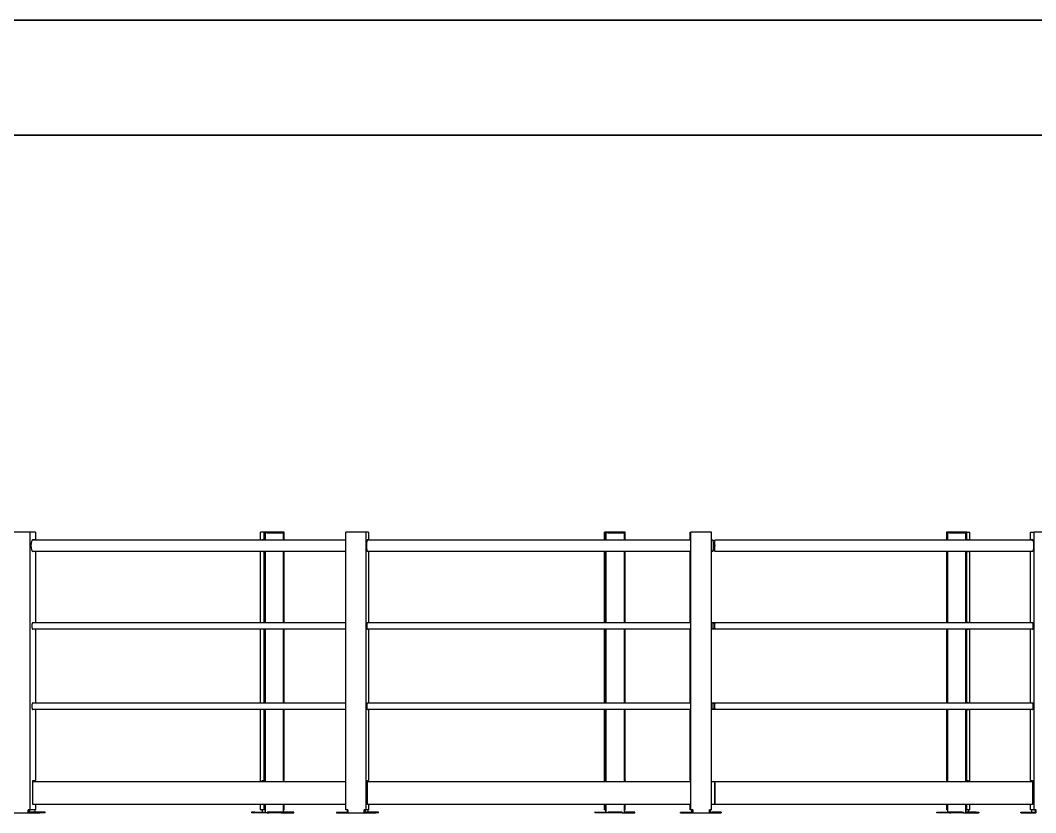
# Model space of a CAD drawing. Header units: millimetres. Extents: x 0 to 59400, y 0 to 42000.
# Drawn here: x 29345 to 33768, y 38547 to 42000 of the extents above; entities that cross this region are included whole.
import ezdxf

# ---------------------------------------------------------------- set-up
doc = ezdxf.new("R2010")
doc.units = ezdxf.units.MM
doc.header["$LTSCALE"] = 100
doc.layers.get('0').update_dxf_attribs({"lineweight": 18})
doc.layers.add('Border', color=7, linetype='Continuous', lineweight=35)
doc.layers.add('Visible', color=7, linetype='Continuous', lineweight=25)

# ---------------------------------------------------------------- blocks, each defined once
blk = doc.blocks.new('Borders Bigadan Border')
at = {"layer": 'Border'}
for p, q in [((0, 420), (594, 420)), ((589, 415), (20, 415))]:
    blk.add_line(p, q, dxfattribs=at)

msp = doc.modelspace()

# ---------------------------------------------------------------- linework, layer by layer
at = {"layer": 'Visible'}
for p, q in [((29387.43, 39770.38), (29302.53, 39770.38)), ((29411.66, 39770.38), (29387.43, 39770.38)), ((29387.43, 38559.38), (29387.43, 39770.38)), ((29411.66, 39770.38), (29411.66, 39737.38)), ((30406.1, 39770.38), (30391.68, 39770.38)), ((30391.68, 39735.53), (30391.68, 39770.38)), ((30494.32, 39770.38), (30406.1, 39770.38)), ((30406.1, 39770.38), (30406.1, 39737.38)), ((30409.04, 39767.38), (30409.04, 39737.38)), ((30411, 39767.38), (30409.04, 39767.38)), ((30411, 39767.38), (30411.98, 39767.38)), ((30411.98, 39767.38), (30411.98, 39735.53)), ((30420.81, 39767.38), (30411.98, 39767.38)), ((30420.81, 39767.38), (30481.59, 39767.38)), ((30481.59, 39767.38), (30490.41, 39767.38)), ((30491.38, 39767.38), (30490.41, 39767.38)), ((30490.41, 39767.38), (30490.41, 39735.53)), ((30491.38, 39737.38), (30491.38, 39767.38)), ((30494.32, 39737.38), (30494.32, 39770.38)), ((30851.1, 39770.38), (30762.14, 39770.38)), ((30762.14, 38559.38), (30762.14, 39770.38)), ((30862.18, 39770.38), (30851.1, 39770.38)), ((30851.1, 38559.38), (30851.1, 39770.38)), ((30862.18, 39770.38), (30862.18, 39737.38)), ((31890.08, 39770.38), (31889.15, 39770.38)), ((31889.15, 39735.53), (31889.15, 39770.38)), ((31980.08, 39770.38), (31890.08, 39770.38)), ((31890.08, 39770.38), (31890.08, 39737.38)), ((31893.08, 39767.38), (31893.08, 39737.38)), ((31895.08, 39767.38), (31893.08, 39767.38)), ((31894.25, 39756.7), (31894.25, 39767.38)), ((31895.08, 39767.38), (31895.15, 39767.38)), ((31895.15, 39767.38), (31895.15, 39735.53)), ((31904.15, 39767.38), (31895.15, 39767.38)), ((31904.15, 39767.38), (31966.14, 39767.38)), ((31966.14, 39767.38), (31975.14, 39767.38)), ((31977.08, 39767.38), (31975.14, 39767.38)), ((31975.14, 39767.38), (31975.14, 39735.53)), ((31976.18, 39767.38), (31976.18, 39735.53)), ((31977.08, 39737.38), (31977.08, 39767.38)), ((31980.08, 39737.38), (31980.08, 39770.38)), ((32263.31, 39770.38), (32265.77, 39770.38)), ((32263.31, 39737.38), (32263.31, 39770.38)), ((32355.72, 39770.38), (32265.77, 39770.38)), ((32265.77, 38559.38), (32265.77, 39770.38)), ((32355.72, 38559.38), (32355.72, 39770.38)), ((33467.82, 39770.38), (33379.17, 39770.38)), ((33379.17, 39770.38), (33379.17, 39737.38)), ((33382.12, 39767.38), (33382.12, 39737.38)), ((33383.23, 39767.38), (33382.12, 39767.38)), ((33383.23, 39767.38), (33383.23, 39735.53)), ((33392.1, 39767.38), (33383.23, 39767.38)), ((33392.1, 39767.38), (33453.17, 39767.38)), ((33453.17, 39767.38), (33462.04, 39767.38)), ((33462.9, 39767.38), (33462.04, 39767.38)), ((33462.04, 39767.38), (33462.04, 39735.53)), ((33464.87, 39767.38), (33462.9, 39767.38)), ((33464.87, 39737.38), (33464.87, 39767.38)), ((33467.82, 39770.38), (33480.41, 39770.38)), ((33467.82, 39737.38), (33467.82, 39770.38)), ((33480.41, 39735.53), (33480.41, 39770.38)), ((33745.63, 39770.38), (33761.54, 39770.38)), ((33745.63, 39737.38), (33745.63, 39770.38)), ((33849.37, 39770.38), (33761.54, 39770.38)), ((33761.54, 38559.38), (33761.54, 39770.38)), ((30762.14, 39735.53), (29396.35, 39735.53)), ((29397.09, 39736.31), (29397.54, 39735.53)), ((29399.54, 39737.38), (29411.66, 39737.38)), ((29408.61, 39737.38), (29408.61, 39735.53)), ((30398.89, 39737.38), (30406.1, 39737.38)), ((30404.77, 39737.38), (30405.4, 39735.53)), ((30406.1, 39737.38), (30409.04, 39737.38)), ((30490.41, 39737.38), (30491.38, 39737.38)), ((30491.38, 39737.38), (30494.32, 39737.38)), ((32264.87, 39735.53), (30855.18, 39735.53)), ((30856.64, 39737.38), (30862.18, 39737.38)), ((30858, 39737.38), (30858, 39735.53)), ((31889.62, 39737.38), (31890.08, 39737.38)), ((31890.08, 39737.38), (31893.08, 39737.38)), ((31894.25, 39756.7), (31894.72, 39735.53)), ((31976.61, 39737.38), (31977.08, 39737.38)), ((31977.08, 39737.38), (31980.08, 39737.38)), ((32263.31, 39737.38), (32264.54, 39737.38)), ((32362.8, 39735.53), (32355.72, 39735.53)), ((32363.3, 39732.17), (32363.77, 39732.45)), ((32369.82, 39731.87), (32368.83, 39732.45)), ((33755.68, 39735.53), (32369.8, 39735.53)), ((32369.81, 39731.88), (32369.96, 39731.88)), ((33379.17, 39737.38), (33382.12, 39737.38)), ((33382.12, 39737.38), (33383.23, 39737.38)), ((33464.87, 39737.38), (33467.82, 39737.38)), ((33467.78, 39735.53), (33468.33, 39737.38)), ((33467.82, 39737.38), (33474.11, 39737.38)), ((33745.63, 39737.38), (33753.58, 39737.38)), ((33749.42, 39737.38), (33749.42, 39735.53)), ((29396.35, 39687.23), (30762.14, 39687.23)), ((29411.66, 39685.38), (29399.54, 39685.38)), ((29408.61, 39687.23), (29408.61, 39685.38)), ((29411.66, 39685.38), (29411.66, 39376.38)), ((30391.68, 39374.83), (30391.68, 39687.23)), ((30406.1, 39685.38), (30398.89, 39685.38)), ((30406.1, 39685.38), (30406.1, 39376.38)), ((30409.04, 39685.38), (30406.1, 39685.38)), ((30409.04, 39685.38), (30409.04, 39376.38)), ((30411.98, 39687.23), (30411.98, 39374.83)), ((30490.41, 39687.23), (30490.41, 39374.83)), ((30491.38, 39685.38), (30490.41, 39685.38)), ((30494.32, 39685.38), (30491.38, 39685.38)), ((30491.38, 39376.38), (30491.38, 39685.38)), ((30494.32, 39376.38), (30494.32, 39685.38)), ((30855.18, 39687.23), (32264.87, 39687.23)), ((30862.18, 39685.38), (30856.64, 39685.38)), ((30858, 39687.23), (30858, 39685.38)), ((30862.18, 39685.38), (30862.18, 39376.38)), ((31889.15, 39374.83), (31889.15, 39687.23)), ((31890.08, 39685.38), (31889.62, 39685.38)), ((31890.08, 39685.38), (31890.08, 39376.38)), ((31893.08, 39685.38), (31890.08, 39685.38)), ((31893.08, 39685.38), (31893.08, 39376.38)), ((31894.25, 39394), (31894.25, 39687.23)), ((31895.15, 39687.23), (31895.15, 39374.83)), ((31975.14, 39687.23), (31975.14, 39374.83)), ((31976.18, 39687.23), (31976.18, 39374.83)), ((31977.08, 39685.38), (31976.61, 39685.38)), ((31980.08, 39685.38), (31977.08, 39685.38)), ((31977.08, 39376.38), (31977.08, 39685.38)), ((31980.08, 39376.38), (31980.08, 39685.38)), ((32263.31, 39376.38), (32263.31, 39685.38)), ((32264.54, 39685.38), (32263.31, 39685.38)), ((32355.72, 39687.23), (32362.8, 39687.23)), ((32363.3, 39690.59), (32363.77, 39690.31)), ((32369.82, 39690.88), (32368.83, 39690.31)), ((32369.8, 39687.23), (33755.68, 39687.23)), ((32369.81, 39690.88), (32369.96, 39690.88)), ((33379.17, 39685.38), (33379.17, 39376.38)), ((33382.12, 39685.38), (33379.17, 39685.38)), ((33383.23, 39685.38), (33382.12, 39685.38)), ((33382.12, 39685.38), (33382.12, 39376.38)), ((33383.23, 39687.23), (33383.23, 39374.83)), ((33462.04, 39687.23), (33462.04, 39374.83)), ((33467.82, 39685.38), (33464.87, 39685.38)), ((33464.87, 39376.38), (33464.87, 39685.38)), ((33467.82, 39376.38), (33467.82, 39685.38)), ((33474.11, 39685.38), (33467.82, 39685.38)), ((33480.41, 39374.83), (33480.41, 39687.23)), ((33745.63, 39376.38), (33745.63, 39685.38)), ((33753.58, 39685.38), (33745.63, 39685.38)), ((33749.42, 39687.23), (33749.42, 39685.38)), ((30762.14, 39374.83), (29397.34, 39374.83)), ((29399.54, 39376.38), (29411.66, 39376.38)), ((29408.61, 39376.38), (29408.61, 39374.83)), ((30398.89, 39376.38), (30406.1, 39376.38)), ((30404.19, 39376.38), (30404.72, 39374.83)), ((30406.1, 39376.38), (30409.04, 39376.38)), ((30490.41, 39376.38), (30491.38, 39376.38)), ((30491.38, 39376.38), (30494.32, 39376.38)), ((32264.77, 39374.83), (30855.63, 39374.83)), ((30856.64, 39376.38), (30862.18, 39376.38)), ((30858, 39376.38), (30858, 39374.83)), ((31889.62, 39376.38), (31890.08, 39376.38)), ((31890.08, 39376.38), (31893.08, 39376.38)), ((31894.25, 39394), (31894.68, 39374.83)), ((31976.61, 39376.38), (31977.08, 39376.38)), ((31977.08, 39376.38), (31980.08, 39376.38)), ((32263.31, 39376.38), (32264.54, 39376.38)), ((32362.8, 39374.83), (32355.72, 39374.83)), ((32369.8, 39374.83), (32362.8, 39374.83)), ((32363.13, 39372.04), (32364.55, 39372.73)), ((32369.8, 39371.88), (32368.05, 39372.73)), ((33755.03, 39374.83), (32369.8, 39374.83)), ((32369.8, 39371.88), (32369.9, 39371.88)), ((33379.17, 39376.38), (33382.12, 39376.38)), ((33382.12, 39376.38), (33383.23, 39376.38)), ((33464.87, 39376.38), (33467.82, 39376.38)), ((33467.82, 39376.38), (33474.11, 39376.38)), ((33468.38, 39374.83), (33468.84, 39376.38)), ((33745.63, 39376.38), (33753.58, 39376.38)), ((33749.42, 39376.38), (33749.42, 39374.83)), ((29397.34, 39347.93), (30762.14, 39347.93)), ((29411.66, 39346.38), (29399.54, 39346.38)), ((29408.61, 39347.93), (29408.61, 39346.38)), ((29411.66, 39346.38), (29411.66, 39026.38)), ((30391.68, 39024.83), (30391.68, 39347.93)), ((30406.1, 39346.38), (30398.89, 39346.38)), ((30406.1, 39346.38), (30406.1, 39026.38)), ((30409.04, 39346.38), (30406.1, 39346.38)), ((30409.04, 39346.38), (30409.04, 39026.38)), ((30411.98, 39347.93), (30411.98, 39024.83)), ((30490.41, 39347.93), (30490.41, 39024.83)), ((30491.38, 39346.38), (30490.41, 39346.38)), ((30494.32, 39346.38), (30491.38, 39346.38)), ((30491.38, 39026.38), (30491.38, 39346.38)), ((30494.32, 39026.38), (30494.32, 39346.38)), ((30855.63, 39347.93), (32264.77, 39347.93)), ((30862.18, 39346.38), (30856.64, 39346.38)), ((30858, 39347.93), (30858, 39346.38)), ((30862.18, 39346.38), (30862.18, 39026.38)), ((31889.15, 39024.83), (31889.15, 39347.93)), ((31890.08, 39346.38), (31889.62, 39346.38)), ((31890.08, 39346.38), (31890.08, 39026.38)), ((31893.08, 39346.38), (31890.08, 39346.38)), ((31893.08, 39346.38), (31893.08, 39026.38)), ((31894.25, 39044), (31894.25, 39347.93)), ((31895.15, 39347.93), (31895.15, 39024.83)), ((31975.14, 39347.93), (31975.14, 39024.83)), ((31976.18, 39347.93), (31976.18, 39024.83)), ((31977.08, 39346.38), (31976.61, 39346.38)), ((31980.08, 39346.38), (31977.08, 39346.38)), ((31977.08, 39026.38), (31977.08, 39346.38)), ((31980.08, 39026.38), (31980.08, 39346.38)), ((32263.31, 39026.38), (32263.31, 39346.38)), ((32264.54, 39346.38), (32263.31, 39346.38)), ((32355.72, 39347.93), (32362.8, 39347.93)), ((32362.8, 39347.93), (32369.8, 39347.93)), ((32363.13, 39350.72), (32364.55, 39350.03)), ((32369.8, 39350.88), (32368.05, 39350.03)), ((32369.8, 39350.88), (32369.9, 39350.88)), ((32369.8, 39347.93), (33755.03, 39347.93)), ((33379.17, 39346.38), (33379.17, 39026.38)), ((33382.12, 39346.38), (33379.17, 39346.38)), ((33383.23, 39346.38), (33382.12, 39346.38)), ((33382.12, 39346.38), (33382.12, 39026.38)), ((33383.23, 39347.93), (33383.23, 39024.83)), ((33462.04, 39347.93), (33462.04, 39024.83)), ((33467.82, 39346.38), (33464.87, 39346.38)), ((33464.87, 39026.38), (33464.87, 39346.38)), ((33467.82, 39026.38), (33467.82, 39346.38)), ((33474.11, 39346.38), (33467.82, 39346.38)), ((33480.41, 39024.83), (33480.41, 39347.93)), ((33745.63, 39026.38), (33745.63, 39346.38)), ((33753.58, 39346.38), (33745.63, 39346.38)), ((33749.42, 39347.93), (33749.42, 39346.38)), ((30762.14, 39024.83), (29397.34, 39024.83)), ((29399.54, 39026.38), (29411.66, 39026.38)), ((29408.61, 39026.38), (29408.61, 39024.83)), ((30398.89, 39026.38), (30406.1, 39026.38)), ((30404.19, 39026.38), (30404.72, 39024.83)), ((30406.1, 39026.38), (30409.04, 39026.38)), ((30490.41, 39026.38), (30491.38, 39026.38)), ((30491.38, 39026.38), (30494.32, 39026.38)), ((32264.77, 39024.83), (30855.63, 39024.83)), ((30856.64, 39026.38), (30862.18, 39026.38)), ((30858, 39026.38), (30858, 39024.83)), ((31889.62, 39026.38), (31890.08, 39026.38)), ((31890.08, 39026.38), (31893.08, 39026.38)), ((31894.25, 39044), (31894.68, 39024.83)), ((31976.61, 39026.38), (31977.08, 39026.38)), ((31977.08, 39026.38), (31980.08, 39026.38)), ((32263.31, 39026.38), (32264.54, 39026.38)), ((32362.8, 39024.83), (32355.72, 39024.83)), ((32369.8, 39024.83), (32362.8, 39024.83)), ((32363.13, 39022.04), (32364.55, 39022.73)), ((32369.8, 39021.88), (32368.05, 39022.73)), ((33755.03, 39024.83), (32369.8, 39024.83)), ((32369.9, 39021.88), (32369.8, 39021.88)), ((33379.17, 39026.38), (33382.12, 39026.38)), ((33382.12, 39026.38), (33383.23, 39026.38)), ((33464.87, 39026.38), (33467.82, 39026.38)), ((33467.82, 39026.38), (33474.11, 39026.38)), ((33468.38, 39024.83), (33468.84, 39026.38)), ((33745.63, 39026.38), (33753.58, 39026.38)), ((33749.42, 39026.38), (33749.42, 39024.83)), ((29397.34, 38997.93), (30762.14, 38997.93)), ((29411.66, 38996.38), (29399.54, 38996.38)), ((29408.61, 38997.93), (29408.61, 38996.38)), ((29411.66, 38996.38), (29411.66, 38687.38)), ((30391.68, 38682.38), (30391.68, 38997.93)), ((30406.1, 38996.38), (30398.89, 38996.38)), ((30406.1, 38996.38), (30406.1, 38687.38)), ((30409.04, 38996.38), (30406.1, 38996.38)), ((30409.04, 38996.38), (30409.04, 38687.38)), ((30411.98, 38997.93), (30411.98, 38682.38)), ((30490.41, 38997.93), (30490.41, 38682.38)), ((30491.38, 38996.38), (30490.41, 38996.38)), ((30494.32, 38996.38), (30491.38, 38996.38)), ((30491.38, 38687.38), (30491.38, 38996.38)), ((30494.32, 38687.38), (30494.32, 38996.38)), ((30855.63, 38997.93), (32264.77, 38997.93)), ((30862.18, 38996.38), (30856.64, 38996.38)), ((30858, 38997.93), (30858, 38996.38)), ((30862.18, 38996.38), (30862.18, 38687.38)), ((31889.15, 38682.38), (31889.15, 38997.93)), ((31890.08, 38996.38), (31889.62, 38996.38)), ((31890.08, 38996.38), (31890.08, 38687.38)), ((31893.08, 38996.38), (31890.08, 38996.38)), ((31893.08, 38996.38), (31893.08, 38687.38)), ((31894.25, 38687.38), (31894.25, 38997.93)), ((31895.15, 38997.93), (31895.15, 38682.38)), ((31975.14, 38997.93), (31975.14, 38682.38)), ((31976.18, 38997.93), (31976.18, 38682.38)), ((31977.08, 38996.38), (31976.61, 38996.38)), ((31980.08, 38996.38), (31977.08, 38996.38)), ((31977.08, 38687.38), (31977.08, 38996.38)), ((31980.08, 38687.38), (31980.08, 38996.38)), ((32264.54, 38996.38), (32263.31, 38996.38)), ((32263.31, 38687.38), (32263.31, 38996.38)), ((32355.72, 38997.93), (32362.8, 38997.93)), ((32362.8, 38997.93), (32369.8, 38997.93)), ((32363.13, 39000.72), (32364.55, 39000.03)), ((32369.8, 39000.88), (32368.05, 39000.03)), ((32369.9, 39000.88), (32369.8, 39000.88)), ((32369.8, 38997.93), (33755.03, 38997.93)), ((33379.17, 38996.38), (33379.17, 38687.38)), ((33382.12, 38996.38), (33379.17, 38996.38)), ((33383.23, 38996.38), (33382.12, 38996.38)), ((33382.12, 38996.38), (33382.12, 38687.38)), ((33383.23, 38997.93), (33383.23, 38682.38)), ((33462.04, 38997.93), (33462.04, 38682.38)), ((33467.82, 38996.38), (33464.87, 38996.38)), ((33464.87, 38687.38), (33464.87, 38996.38)), ((33474.11, 38996.38), (33467.82, 38996.38)), ((33467.82, 38687.38), (33467.82, 38996.38)), ((33480.41, 38682.38), (33480.41, 38997.93)), ((33753.58, 38996.38), (33745.63, 38996.38)), ((33745.63, 38687.38), (33745.63, 38996.38)), ((33749.42, 38997.93), (33749.42, 38996.38)), ((29399.38, 38582.38), (29399.38, 38687.38)), ((29399.38, 38687.38), (29411.66, 38687.38)), ((30762.14, 38682.38), (29399.38, 38682.38)), ((29408.61, 38687.38), (29408.61, 38682.38)), ((30398.79, 38682.38), (30398.79, 38687.38)), ((30398.79, 38687.38), (30406.1, 38687.38)), ((30401.73, 38687.38), (30401.73, 38682.38)), ((30406.06, 38687.38), (30406.06, 38682.38)), ((30406.1, 38687.38), (30409.04, 38687.38)), ((30490.41, 38687.38), (30491.38, 38687.38)), ((30491.38, 38687.38), (30494.32, 38687.38)), ((30856.56, 38582.38), (30856.56, 38687.38)), ((30856.56, 38687.38), (30862.18, 38687.38)), ((32264.56, 38682.38), (30856.56, 38682.38)), ((30858, 38687.38), (30858, 38682.38)), ((31889.61, 38682.38), (31889.61, 38687.38)), ((31889.61, 38687.38), (31890.08, 38687.38)), ((31890.08, 38687.38), (31893.08, 38687.38)), ((31892.61, 38687.38), (31892.61, 38682.38)), ((31894.25, 38687.38), (31894.76, 38687.38)), ((31894.76, 38687.38), (31894.76, 38682.38)), ((31976.6, 38687.38), (31977.08, 38687.38)), ((31976.6, 38682.38), (31976.6, 38687.38)), ((31977.08, 38687.38), (31980.08, 38687.38)), ((31979.6, 38687.38), (31979.6, 38682.38)), ((32263.31, 38687.38), (32264.56, 38687.38)), ((32264.56, 38687.38), (32264.56, 38582.38)), ((32368.47, 38682.38), (32355.72, 38682.38)), ((32368.47, 38682.38), (32368.47, 38582.38)), ((32369.54, 38582.38), (32369.54, 38682.38)), ((32369.54, 38682.38), (32369.75, 38682.38)), ((32369.75, 38682.38), (32369.75, 38582.38)), ((33753.69, 38682.38), (32369.75, 38682.38)), ((33379.17, 38687.38), (33382.12, 38687.38)), ((33382.12, 38687.38), (33383.23, 38687.38)), ((33464.87, 38687.38), (33467.82, 38687.38)), ((33467.21, 38682.38), (33467.21, 38687.38)), ((33467.82, 38687.38), (33474.2, 38687.38)), ((33471.25, 38682.38), (33471.25, 38687.38)), ((33474.2, 38687.38), (33474.2, 38682.38)), ((33745.63, 38687.38), (33753.69, 38687.38)), ((33749.42, 38687.38), (33749.42, 38682.38)), ((33753.69, 38687.38), (33753.69, 38582.38)), ((29399.75, 38582.38), (29399.38, 38582.38)), ((30762.14, 38582.38), (29399.75, 38582.38)), ((29411.66, 38582.38), (29411.66, 38559.38)), ((30391.68, 38559.38), (30391.68, 38582.38)), ((30406.1, 38582.38), (30406.1, 38559.38)), ((30409.04, 38582.38), (30409.04, 38559.38)), ((30411.98, 38582.38), (30411.98, 38550.38)), ((30490.41, 38582.38), (30490.41, 38550.38)), ((30491.38, 38559.38), (30491.38, 38582.38)), ((30494.32, 38559.38), (30494.32, 38582.38)), ((30856.73, 38582.38), (30856.56, 38582.38)), ((32264.52, 38582.38), (30856.73, 38582.38)), ((30862.18, 38582.38), (30862.18, 38559.38)), ((31889.15, 38559.38), (31889.15, 38582.38)), ((31890.08, 38582.38), (31890.08, 38559.38)), ((31893.08, 38582.38), (31893.08, 38559.38)), ((31894.25, 38556.38), (31894.25, 38582.38)), ((31895.15, 38582.38), (31895.15, 38550.38)), ((31975.14, 38582.38), (31975.14, 38550.38)), ((31976.18, 38582.38), (31976.18, 38559.38)), ((31977.08, 38559.38), (31977.08, 38582.38)), ((31980.08, 38559.38), (31980.08, 38582.38)), ((32263.31, 38559.38), (32263.31, 38582.38)), ((32264.56, 38582.38), (32264.52, 38582.38)), ((32368.47, 38582.38), (32355.72, 38582.38)), ((32369.75, 38582.38), (32369.54, 38582.38)), ((33753.45, 38582.38), (32369.75, 38582.38)), ((33379.17, 38582.38), (33379.17, 38559.38)), ((33382.12, 38582.38), (33382.12, 38559.38)), ((33383.23, 38582.38), (33383.23, 38550.38)), ((33462.04, 38582.38), (33462.04, 38550.38)), ((33464.87, 38559.38), (33464.87, 38582.38)), ((33467.82, 38559.38), (33467.82, 38582.38)), ((33480.41, 38559.38), (33480.41, 38582.38)), ((33745.63, 38559.38), (33745.63, 38582.38)), ((33753.69, 38582.38), (33753.45, 38582.38)), ((29311.02, 38547.38), (29378.94, 38547.38)), ((29387.43, 38559.38), (29378.94, 38559.38)), ((29378.94, 38547.38), (29378.94, 38559.38)), ((29378.94, 38547.38), (29379.93, 38547.38)), ((29379.93, 38547.38), (29379.93, 38559.38)), ((29379.93, 38547.39), (29382.54, 38547.39)), ((29382.54, 38556.38), (29382.54, 38559.38)), ((29382.54, 38556.38), (29382.54, 38547.38)), ((29382.54, 38547.38), (29391.03, 38547.38)), ((29385.37, 38556.38), (29385.37, 38559.38)), ((29385.37, 38556.38), (29385.37, 38550.38)), ((29385.37, 38550.38), (29391.03, 38550.38)), ((29390.42, 38559.38), (29387.43, 38559.38)), ((29411.66, 38559.38), (29390.42, 38559.38)), ((29429.7, 38550.38), (29391.03, 38550.38)), ((29391.03, 38547.38), (29429.7, 38547.38)), ((29408.61, 38559.38), (29408.61, 38550.38)), ((29412.4, 38550.39), (29408.61, 38550.39)), ((29412.4, 38550.38), (29412.4, 38550.39)), ((29452.94, 38550.38), (29429.7, 38550.38)), ((29429.7, 38550.38), (29429.7, 38547.38)), ((29452.94, 38547.38), (29429.7, 38547.38)), ((29452.94, 38547.38), (29452.94, 38550.38)), ((30365.91, 38550.38), (30352.08, 38550.38)), ((30352.08, 38550.38), (30352.08, 38547.38)), ((30365.91, 38547.38), (30352.08, 38547.38)), ((30365.91, 38550.38), (30411.98, 38550.38)), ((30365.91, 38547.38), (30365.91, 38550.38)), ((30420.81, 38547.38), (30365.91, 38547.38)), ((30393.45, 38559.38), (30391.68, 38559.38)), ((30406.1, 38559.38), (30393.45, 38559.38)), ((30398.16, 38556.38), (30398.16, 38559.38)), ((30398.16, 38556.38), (30398.16, 38550.38)), ((30409.04, 38559.38), (30406.1, 38559.38)), ((30420.81, 38550.39), (30420.81, 38547.39)), ((30420.81, 38550.39), (30421.4, 38550.39)), ((30420.81, 38547.39), (30420.81, 38547.38)), ((30420.81, 38547.39), (30421.4, 38547.39)), ((30471.67, 38547.38), (30420.81, 38547.38)), ((30428.11, 38550.39), (30421.4, 38550.39)), ((30421.4, 38547.39), (30428.11, 38547.39)), ((30488.89, 38550.39), (30428.11, 38550.39)), ((30428.11, 38547.39), (30428.11, 38550.39)), ((30488.89, 38547.39), (30428.11, 38547.39)), ((30471.67, 38547.39), (30471.67, 38547.38)), ((30473.64, 38547.39), (30473.64, 38547.38)), ((30480.99, 38547.38), (30473.64, 38547.38)), ((30480.99, 38547.39), (30480.99, 38547.38)), ((30481.59, 38547.38), (30480.99, 38547.38)), ((30481.59, 38547.39), (30481.59, 38547.38)), ((30481.59, 38547.38), (30536.48, 38547.38)), ((30488.89, 38547.39), (30488.89, 38550.39)), ((30491.38, 38559.38), (30490.41, 38559.38)), ((30536.48, 38550.38), (30490.41, 38550.38)), ((30491.38, 38559.38), (30494.32, 38559.38)), ((30536.48, 38547.38), (30536.48, 38550.38)), ((30721.84, 38550.38), (30762.37, 38550.38)), ((30721.84, 38550.38), (30721.84, 38547.38)), ((30721.84, 38547.38), (30762.37, 38547.38)), ((30771.04, 38559.38), (30762.14, 38559.38)), ((30762.37, 38550.38), (30768.3, 38550.38)), ((30762.37, 38547.38), (30771.04, 38547.38)), ((30768.3, 38559.38), (30768.3, 38556.38)), ((30768.3, 38556.38), (30768.3, 38550.38)), ((30771.04, 38559.38), (30771.04, 38547.38)), ((30771.04, 38547.38), (30842.2, 38547.38)), ((30851.1, 38559.38), (30842.2, 38559.38)), ((30842.2, 38547.38), (30842.2, 38559.38)), ((30842.2, 38547.38), (30842.66, 38547.38)), ((30842.66, 38547.38), (30842.66, 38559.38)), ((30842.66, 38547.39), (30844.41, 38547.39)), ((30844.41, 38556.38), (30844.41, 38559.38)), ((30844.41, 38556.38), (30844.41, 38547.38)), ((30844.41, 38547.38), (30853.3, 38547.38)), ((30847.37, 38556.38), (30847.37, 38559.38)), ((30847.37, 38556.38), (30847.37, 38550.38)), ((30847.37, 38550.38), (30853.3, 38550.38)), ((30852.46, 38559.38), (30851.1, 38559.38)), ((30862.18, 38559.38), (30852.46, 38559.38)), ((30893.83, 38550.38), (30853.3, 38550.38)), ((30853.3, 38547.38), (30893.83, 38547.38)), ((30858, 38559.38), (30858, 38550.38)), ((30904.45, 38550.38), (30893.83, 38550.38)), ((30893.83, 38550.38), (30893.83, 38547.38)), ((30904.45, 38547.38), (30893.83, 38547.38)), ((30904.45, 38547.38), (30904.45, 38550.38)), ((31848.15, 38550.38), (31847.25, 38550.38)), ((31847.25, 38550.38), (31847.25, 38547.38)), ((31848.15, 38547.38), (31847.25, 38547.38)), ((31848.15, 38550.38), (31895.15, 38550.38)), ((31848.15, 38547.38), (31848.15, 38550.38)), ((31904.15, 38547.38), (31848.15, 38547.38)), ((31889.26, 38559.38), (31889.15, 38559.38)), ((31890.08, 38559.38), (31889.26, 38559.38)), ((31893.08, 38559.38), (31890.08, 38559.38)), ((31893.08, 38559.38), (31894.25, 38559.38)), ((31894.25, 38556.38), (31894.25, 38550.38)), ((31904.15, 38550.39), (31904.15, 38547.39)), ((31904.15, 38550.39), (31904.18, 38550.39)), ((31904.15, 38547.39), (31904.15, 38547.38)), ((31904.15, 38547.39), (31904.18, 38547.39)), ((31966.1, 38547.38), (31904.15, 38547.38)), ((31904.62, 38550.39), (31904.18, 38550.39)), ((31904.18, 38547.39), (31904.62, 38547.39)), ((31966.61, 38550.39), (31904.62, 38550.39)), ((31904.62, 38547.39), (31904.62, 38550.39)), ((31966.61, 38547.39), (31904.62, 38547.39)), ((31966.1, 38547.39), (31966.1, 38547.38)), ((31966.14, 38547.38), (31966.1, 38547.38)), ((31966.14, 38547.39), (31966.14, 38547.38)), ((31966.14, 38547.38), (32022.14, 38547.38)), ((31966.61, 38547.39), (31966.61, 38550.39)), ((31975.14, 38559.38), (31976.18, 38559.38)), ((32022.14, 38550.38), (31975.14, 38550.38)), ((31976.26, 38559.38), (31976.18, 38559.38)), ((31977.08, 38559.38), (31976.26, 38559.38)), ((31977.08, 38559.38), (31980.08, 38559.38)), ((32022.14, 38547.38), (32022.14, 38550.38)), ((32221.17, 38550.38), (32223.53, 38550.38)), ((32221.17, 38547.38), (32221.17, 38550.38)), ((32221.17, 38547.38), (32223.53, 38547.38)), ((32223.53, 38550.38), (32264.5, 38550.38)), ((32223.53, 38550.38), (32223.53, 38547.38)), ((32223.53, 38547.38), (32264.5, 38547.38)), ((32265.47, 38559.38), (32263.31, 38559.38)), ((32264.5, 38550.38), (32270.5, 38550.38)), ((32264.5, 38547.38), (32273.5, 38547.38)), ((32265.47, 38559.38), (32265.77, 38559.38)), ((32274.77, 38559.38), (32265.77, 38559.38)), ((32268.14, 38559.38), (32268.14, 38550.38)), ((32270.5, 38559.38), (32270.5, 38556.38)), ((32270.5, 38556.38), (32270.5, 38550.38)), ((32273.5, 38556.38), (32273.5, 38559.38)), ((32273.5, 38556.38), (32273.5, 38547.38)), ((32274.66, 38547.38), (32273.5, 38547.38)), ((32274.66, 38559.38), (32274.66, 38547.38)), ((32274.77, 38547.38), (32274.66, 38547.38)), ((32274.77, 38559.38), (32274.77, 38547.38)), ((32274.77, 38547.38), (32346.72, 38547.38)), ((32355.72, 38559.38), (32346.72, 38559.38)), ((32346.72, 38547.38), (32346.72, 38559.38)), ((32346.72, 38547.38), (32347.46, 38547.38)), ((32347.46, 38556.38), (32347.46, 38559.38)), ((32347.46, 38556.38), (32347.46, 38547.38)), ((32347.46, 38547.38), (32356.45, 38547.38)), ((32350.45, 38556.38), (32350.45, 38559.38)), ((32350.45, 38556.38), (32350.45, 38550.38)), ((32350.45, 38550.38), (32356.45, 38550.38)), ((32397.43, 38550.38), (32356.45, 38550.38)), ((32356.45, 38547.38), (32397.43, 38547.38)), ((32397.43, 38550.38), (32397.43, 38547.38)), ((33336.94, 38550.38), (33383.23, 38550.38)), ((33336.94, 38547.38), (33336.94, 38550.38)), ((33392.1, 38547.38), (33336.94, 38547.38)), ((33382.12, 38559.38), (33379.17, 38559.38)), ((33383.23, 38559.38), (33382.12, 38559.38)), ((33446.79, 38550.39), (33385.72, 38550.39)), ((33385.72, 38547.39), (33385.72, 38550.39)), ((33446.79, 38547.39), (33385.72, 38547.39)), ((33392.1, 38547.39), (33392.1, 38547.38)), ((33392.62, 38547.38), (33392.1, 38547.38)), ((33392.62, 38547.39), (33392.62, 38547.38)), ((33392.62, 38547.38), (33398.25, 38547.38)), ((33398.25, 38547.39), (33398.25, 38547.38)), ((33400.1, 38547.38), (33400.1, 38547.39)), ((33453.17, 38547.38), (33400.1, 38547.38)), ((33446.79, 38550.39), (33452.65, 38550.39)), ((33446.79, 38547.39), (33446.79, 38550.39)), ((33452.65, 38547.39), (33446.79, 38547.39)), ((33452.65, 38550.39), (33453.17, 38550.39)), ((33452.65, 38547.39), (33453.17, 38547.39)), ((33453.17, 38547.39), (33453.17, 38550.39)), ((33453.17, 38547.39), (33453.17, 38547.38)), ((33453.17, 38547.38), (33508.33, 38547.38)), ((33508.33, 38550.38), (33462.04, 38550.38)), ((33464.87, 38559.38), (33467.82, 38559.38)), ((33478.85, 38559.38), (33467.82, 38559.38)), ((33474.1, 38559.38), (33474.1, 38556.38)), ((33474.1, 38556.38), (33474.1, 38550.38)), ((33478.85, 38559.38), (33480.41, 38559.38)), ((33508.33, 38550.38), (33520.4, 38550.38)), ((33508.33, 38547.38), (33508.33, 38550.38)), ((33508.33, 38547.38), (33520.4, 38547.38)), ((33520.4, 38550.38), (33520.4, 38547.38)), ((33703.55, 38550.38), (33718.8, 38550.38)), ((33703.55, 38547.38), (33703.55, 38550.38)), ((33703.55, 38547.38), (33718.8, 38547.38)), ((33718.8, 38550.38), (33758.82, 38550.38)), ((33718.8, 38550.38), (33718.8, 38547.38)), ((33718.8, 38547.38), (33758.82, 38547.38)), ((33759.58, 38559.38), (33745.63, 38559.38)), ((33749.42, 38559.38), (33749.42, 38550.38)), ((33758.82, 38550.38), (33764.67, 38550.38)), ((33758.82, 38547.38), (33767.6, 38547.38)), ((33759.58, 38559.38), (33761.54, 38559.38)), ((33770.32, 38559.38), (33761.54, 38559.38)), ((33764.67, 38559.38), (33764.67, 38556.38)), ((33764.67, 38556.38), (33764.67, 38550.38)), ((33767.6, 38556.38), (33767.6, 38559.38)), ((33767.6, 38556.38), (33767.6, 38547.38))]:
    msp.add_line(p, q, dxfattribs=at)
for centre, major_axis, ratio, start_param, end_param in [((29399.54, 39711.38), (0, -26), 0.3319839, 3.1415927, 6.2831853), ((30398.89, 39711.38), (0, 26), 0.1975067, 0, 0.3795103), ((30401.83, 39711.38), (0, 26), 0.1975067, 0, 0.3795103), ((30856.64, 39711.38), (0, -26), 0.1517903, 3.1415927, 6.2831853), ((31889.62, 39711.38), (0, 26), 0.0127869, 0, 0.3795103), ((31892.62, 39711.38), (0, 26), 0.0127869, 0, 0.3795103), ((31976.61, 39711.38), (0, 26), 0.0127869, 0, 0.3795103), ((31979.61, 39711.38), (0, 26), 0.0127869, 0, 0.3795103), ((32264.54, 39711.38), (0, 26), 0.033641, 3.1415927, 6.2831853), ((32362.8, 39711.38), (0, -24.15), 0.0402397, 0, 3.1415927), ((32369.8, 39711.38), (0, -24.15), 0.0411058, 5.7500758, 9.9578875), ((32369.8, 39711.38), (0, 20.9), 0.0411058, 2.9694718, 6.4553062), ((32369.8, 39711.38), (0, 20.5), 0.0406727, 3.1652103, 6.2595677), ((33471.16, 39711.38), (0, 26), 0.1723742, 5.903675, 6.2831853), ((33474.11, 39711.38), (0, 26), 0.1723742, 5.903675, 6.2831853), ((33753.58, 39711.38), (0, 26), 0.2179114, 3.1415927, 6.2831853), ((29394.16, 39711.38), (0, -26), 0.3319839, 0.3169491, 0.3795103), ((30398.89, 39711.38), (0, -26), 0.1975067, 5.903675, 6.2831853), ((30401.83, 39711.38), (0, -26), 0.1975067, 5.903675, 6.2831853), ((30403.39, 39711.38), (0, -26), 0.1975067, 5.903675, 6.6626956), ((30406.33, 39711.38), (0, -26), 0.1975067, 5.903675, 5.9927712), ((31889.62, 39711.38), (0, -26), 0.0127869, 5.903675, 6.2831853), ((31892.62, 39711.38), (0, -26), 0.0127869, 5.903675, 6.2831853), ((31894.59, 39711.38), (0, -26), 0.0127869, 5.903675, 6.6626956), ((31976.61, 39711.38), (0, -26), 0.0127869, 5.903675, 6.2831853), ((31979.61, 39711.38), (0, -26), 0.0127869, 5.903675, 6.2831853), ((33469.53, 39711.38), (0, -26), 0.1723742, 5.903675, 6.6626956), ((33466.58, 39711.38), (0, -26), 0.1723742, 0.3359673, 0.3795103), ((33471.16, 39711.38), (0, -26), 0.1723742, 0, 0.3795103), ((33474.11, 39711.38), (0, -26), 0.1723742, 0, 0.3795103), ((29399.54, 39361.38), (0, -15), 0.3319839, 3.1415927, 6.2831853), ((30398.89, 39361.38), (0, 15), 0.1975067, 0, 0.4586146), ((30401.83, 39361.38), (0, 15), 0.1975067, 0, 0.4586146), ((30856.64, 39361.38), (0, -15), 0.1517903, 3.1415927, 6.2831853), ((31889.62, 39361.38), (0, 15), 0.0127869, 0, 0.4586146), ((31892.62, 39361.38), (0, 15), 0.0127869, 0, 0.4586146), ((31976.61, 39361.38), (0, 15), 0.0127869, 0, 0.4586146), ((31979.61, 39361.38), (0, 15), 0.0127869, 0, 0.4586146), ((32264.54, 39361.38), (0, 15), 0.033641, 3.1415927, 6.2831853), ((32362.8, 39361.38), (0, -13.45), 0.0402397, 0, 3.1415927), ((32369.8, 39361.38), (0, -13.45), 0.0411058, 5.6280298, 10.0799335), ((32369.8, 39361.38), (0, 10.8), 0.0411058, 2.9252343, 6.4995437), ((32369.8, 39361.38), (0, 10.5), 0.0406727, 3.1612931, 6.2634848), ((33471.16, 39361.38), (0, 15), 0.1723742, 5.8245707, 6.2831853), ((33474.11, 39361.38), (0, 15), 0.1723742, 5.8245707, 6.2831853), ((33753.58, 39361.38), (0, 15), 0.2179114, 3.1415927, 6.2831853), ((30398.89, 39361.38), (0, -15), 0.1975067, 5.8245707, 6.2831853), ((30401.83, 39361.38), (0, -15), 0.1975067, 5.8245707, 6.2831853), ((30403.39, 39361.38), (0, -15), 0.1975067, 5.8245707, 6.7417999), ((31889.62, 39361.38), (0, -15), 0.0127869, 5.8245707, 6.2831853), ((31892.62, 39361.38), (0, -15), 0.0127869, 5.8245707, 6.2831853), ((31894.59, 39361.38), (0, -15), 0.0127869, 5.8245707, 6.7417999), ((31976.61, 39361.38), (0, -15), 0.0127869, 5.8245707, 6.2831853), ((31979.61, 39361.38), (0, -15), 0.0127869, 5.8245707, 6.2831853), ((33469.53, 39361.38), (0, -15), 0.1723742, 5.8245707, 6.7417999), ((33471.16, 39361.38), (0, -15), 0.1723742, 0, 0.4586146), ((33474.11, 39361.38), (0, -15), 0.1723742, 0, 0.4586146), ((29399.54, 39011.38), (0, -15), 0.3319839, 3.1415927, 6.2831853), ((30398.89, 39011.38), (0, 15), 0.1975067, 0, 0.4586146), ((30401.83, 39011.38), (0, 15), 0.1975067, 0, 0.4586146), ((30856.64, 39011.38), (0, -15), 0.1517903, 3.1415927, 6.2831853), ((31889.62, 39011.38), (0, 15), 0.0127869, 0, 0.4586146), ((31892.62, 39011.38), (0, 15), 0.0127869, 0, 0.4586146), ((31976.61, 39011.38), (0, 15), 0.0127869, 0, 0.4586146), ((31979.61, 39011.38), (0, 15), 0.0127869, 0, 0.4586146), ((32264.54, 39011.38), (0, 15), 0.033641, 3.1415927, 6.2831853), ((32362.8, 39011.38), (0, -13.45), 0.0402397, 0, 3.1415927), ((32369.8, 39011.38), (0, -13.45), 0.0411058, 5.6280298, 10.0799335), ((32369.8, 39011.38), (0, 10.8), 0.0411058, 2.9252343, 6.4995437), ((32369.8, 39011.38), (0, -10.5), 0.0406727, 0.0197005, 3.1218922), ((33471.16, 39011.38), (0, 15), 0.1723742, 5.8245707, 6.2831853), ((33474.11, 39011.38), (0, 15), 0.1723742, 5.8245707, 6.2831853), ((33753.58, 39011.38), (0, 15), 0.2179114, 3.1415927, 6.2831853), ((30398.89, 39011.38), (0, -15), 0.1975067, 5.8245707, 6.2831853), ((30401.83, 39011.38), (0, -15), 0.1975067, 5.8245707, 6.2831853), ((30403.39, 39011.38), (0, -15), 0.1975067, 5.8245707, 6.7417999), ((31889.62, 39011.38), (0, -15), 0.0127869, 5.8245707, 6.2831853), ((31892.62, 39011.38), (0, -15), 0.0127869, 5.8245707, 6.2831853), ((31894.59, 39011.38), (0, -15), 0.0127869, 5.8245707, 6.7417999), ((31976.61, 39011.38), (0, -15), 0.0127869, 5.8245707, 6.2831853), ((31979.61, 39011.38), (0, -15), 0.0127869, 5.8245707, 6.2831853), ((33469.53, 39011.38), (0, -15), 0.1723742, 5.8245707, 6.7417999), ((33471.16, 39011.38), (0, -15), 0.1723742, 0, 0.4586146), ((33474.11, 39011.38), (0, -15), 0.1723742, 0, 0.4586146)]:
    msp.add_ellipse(centre, major_axis=major_axis, ratio=ratio, start_param=start_param, end_param=end_param, dxfattribs=at)
for points, knots in [([(32363.77, 39732.45), (32364.02, 39732.59), (32364.32, 39732.73), (32364.97, 39732.96), (32365.34, 39733.05), (32366.1, 39733.14), (32366.5, 39733.14), (32367.26, 39733.05), (32367.63, 39732.96), (32368.28, 39732.73), (32368.57, 39732.59), (32368.83, 39732.45)], [4.688771377, 4.688771377, 4.688771377, 4.688771377, 4.698218419, 4.698218419, 4.70766546, 4.70766546, 4.717112501, 4.717112501, 4.726559542, 4.726559542, 4.736006583, 4.736006583, 4.736006583, 4.736006583]), ([(32368.83, 39690.31), (32368.57, 39690.16), (32368.28, 39690.02), (32367.63, 39689.79), (32367.26, 39689.71), (32366.5, 39689.62), (32366.1, 39689.62), (32365.34, 39689.71), (32364.97, 39689.79), (32364.32, 39690.02), (32364.02, 39690.16), (32363.77, 39690.31)], [1.547178724, 1.547178724, 1.547178724, 1.547178724, 1.556625765, 1.556625765, 1.566072806, 1.566072806, 1.575519847, 1.575519847, 1.584966889, 1.584966889, 1.59441393, 1.59441393, 1.59441393, 1.59441393]), ([(32364.55, 39372.73), (32364.74, 39372.82), (32364.95, 39372.9), (32365.41, 39373.04), (32365.66, 39373.09), (32366.17, 39373.14), (32366.43, 39373.14), (32366.94, 39373.09), (32367.19, 39373.04), (32367.65, 39372.9), (32367.86, 39372.82), (32368.05, 39372.73)], [4.692688509, 4.692688509, 4.692688509, 4.692688509, 4.700568698, 4.700568698, 4.708448886, 4.708448886, 4.716329075, 4.716329075, 4.724209263, 4.724209263, 4.732089451, 4.732089451, 4.732089451, 4.732089451]), ([(32368.05, 39350.03), (32367.86, 39349.94), (32367.65, 39349.86), (32367.19, 39349.72), (32366.94, 39349.67), (32366.43, 39349.62), (32366.17, 39349.62), (32365.66, 39349.67), (32365.41, 39349.72), (32364.95, 39349.86), (32364.74, 39349.94), (32364.55, 39350.03)], [1.551095856, 1.551095856, 1.551095856, 1.551095856, 1.558976044, 1.558976044, 1.566856233, 1.566856233, 1.574736421, 1.574736421, 1.582616609, 1.582616609, 1.590496798, 1.590496798, 1.590496798, 1.590496798]), ([(32368.05, 39022.73), (32367.86, 39022.82), (32367.65, 39022.9), (32367.19, 39023.04), (32366.94, 39023.09), (32366.43, 39023.14), (32366.17, 39023.14), (32365.66, 39023.09), (32365.41, 39023.04), (32364.95, 39022.9), (32364.74, 39022.82), (32364.55, 39022.73)], [3.121892183, 3.121892183, 3.121892183, 3.121892183, 3.129772371, 3.129772371, 3.137652559, 3.137652559, 3.145532748, 3.145532748, 3.153412936, 3.153412936, 3.161293125, 3.161293125, 3.161293125, 3.161293125]), ([(32364.55, 39000.03), (32364.74, 38999.94), (32364.95, 38999.86), (32365.41, 38999.72), (32365.66, 38999.67), (32366.17, 38999.62), (32366.43, 38999.62), (32366.94, 38999.67), (32367.19, 38999.72), (32367.65, 38999.86), (32367.86, 38999.94), (32368.05, 39000.03)], [6.263484836, 6.263484836, 6.263484836, 6.263484836, 6.271365025, 6.271365025, 6.279245213, 6.279245213, 6.287125401, 6.287125401, 6.29500559, 6.29500559, 6.302885778, 6.302885778, 6.302885778, 6.302885778])]:
    msp.add_open_spline(points, degree=3, knots=knots, dxfattribs=at)

# ---------------------------------------------------------------- block references
at = {"xscale": 100, "yscale": 100, "zscale": 100}
msp.add_blockref('Borders Bigadan Border', (0, 0), dxfattribs=at)

doc.saveas('drawing.dxf')
